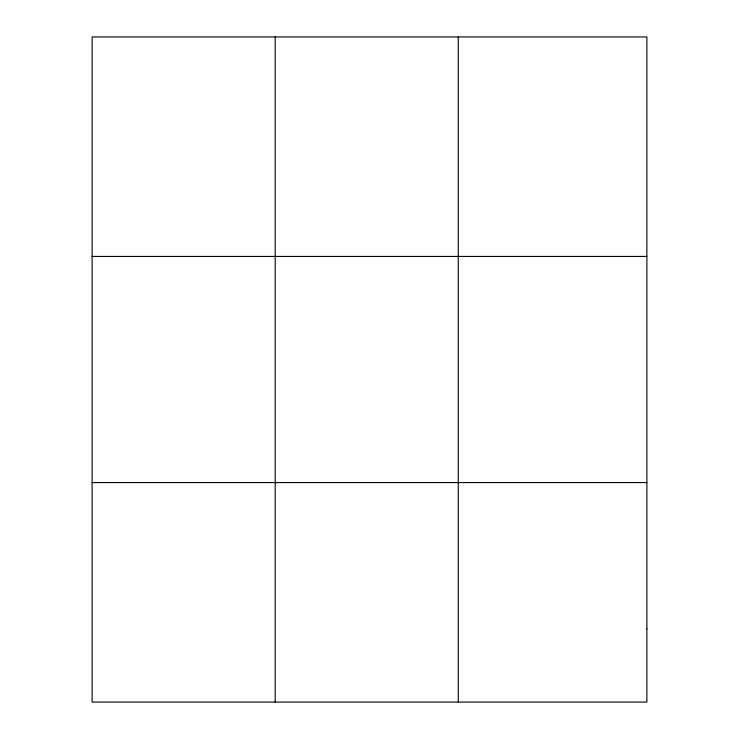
<?xml version="1.0" encoding="UTF-8"?>
<svg xmlns="http://www.w3.org/2000/svg" width="739" height="739" viewBox="0 0 739 739"><rect width="100%" height="100%" fill="white"/><g stroke="black" fill="none" stroke-linecap="round" stroke-linejoin="round"><path stroke-width="1.11" d="M275.194 702.05L275.194 36.95M458.254 702.05L458.254 36.95M92.126 256.433L646.874 256.433M92.126 482.567L646.874 482.567M646.874 628.889L646.874 702.05L92.126 702.05L92.126 36.95L646.874 36.95L646.874 628.889"/></g></svg>
